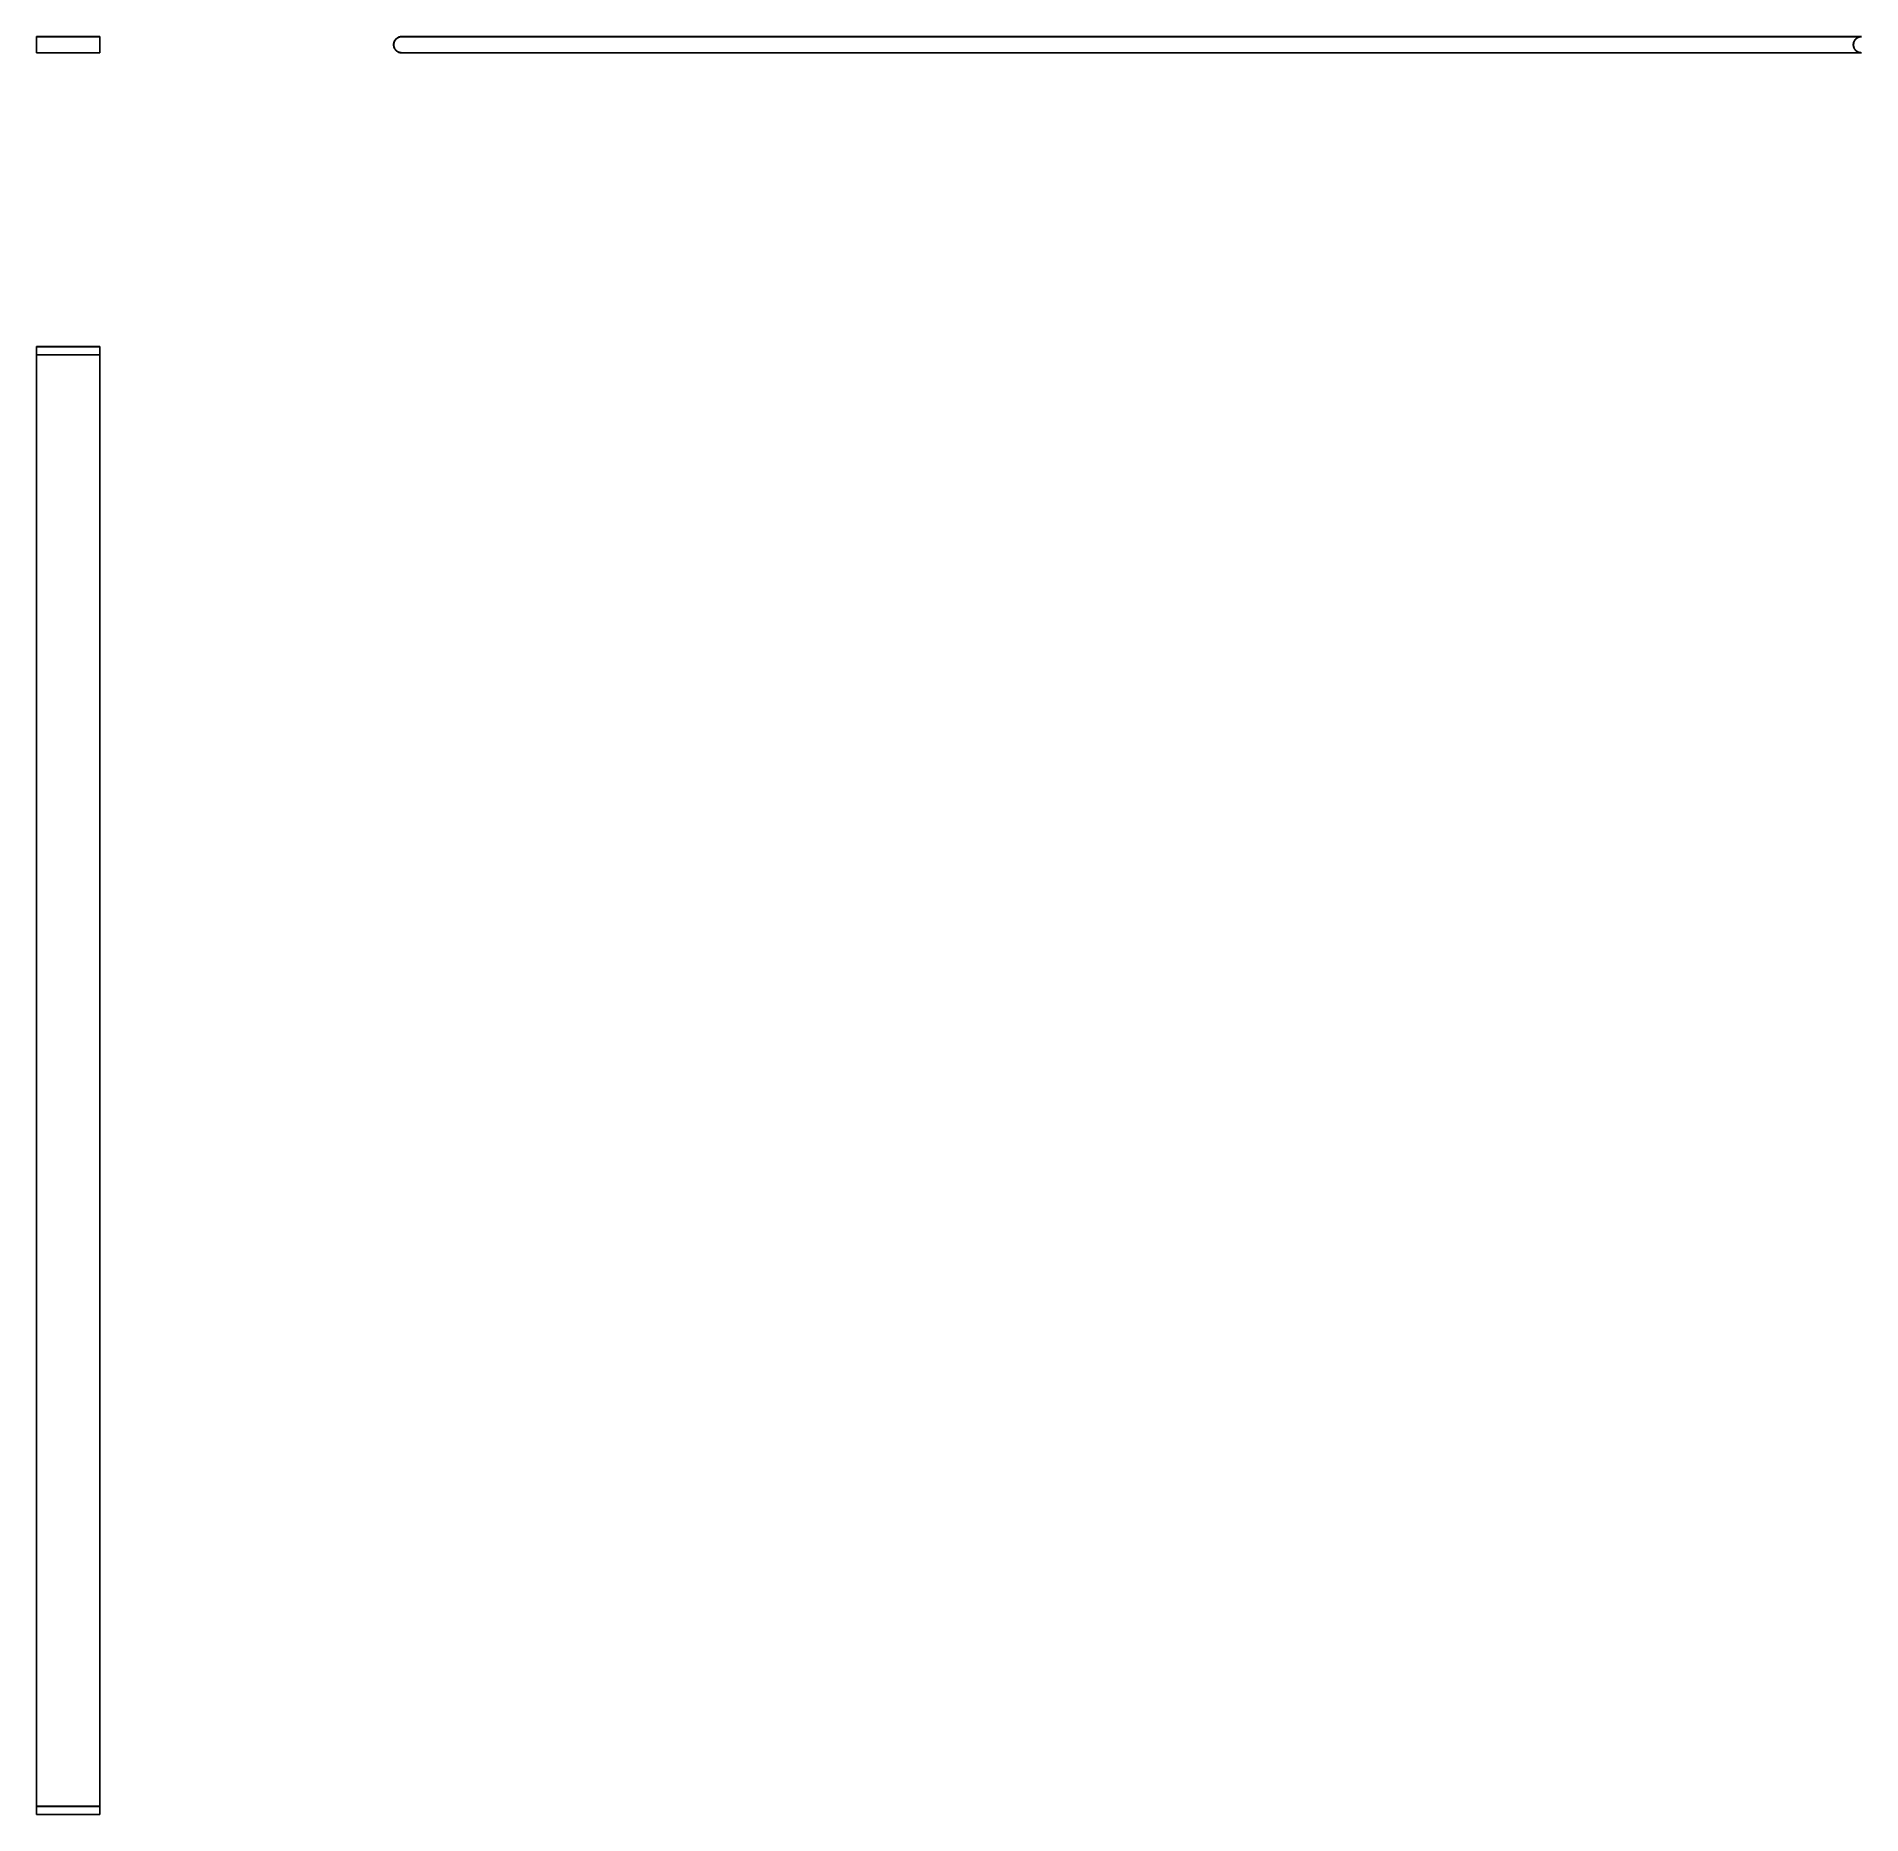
# Model space of a CAD drawing. Extents: x 0 to 1.65, y 0 to 1.61.
import ezdxf

# ---------------------------------------------------------------- set-up
doc = ezdxf.new("R2010")
doc.units = 0
doc.linetypes.add('HIDDEN', pattern=[0.066528, 0.044374, -0.022154])
for name, color, linetype in [('FRONT', 7, 'CONTINUOUS'), ('FRONT_HID', 7, 'HIDDEN'), ('LEFT', 7, 'CONTINUOUS'), ('TOP', 7, 'CONTINUOUS'), ('TOP_HID', 7, 'HIDDEN')]:
    doc.layers.add(name, color=color, linetype=linetype)

msp = doc.modelspace()

# ---------------------------------------------------------------- linework, layer by layer
at = {"layer": 'FRONT'}
for p, q in [((0, 1.596657), (0, 1.611613)), ((0, 1.611613), (0.057525, 1.611613)), ((0.057525, 1.596657), (0.057525, 1.611613)), ((0, 1.596657), (0.057525, 1.596657)), ((0, 1.596657), (0.057525, 1.596657))]:
    msp.add_line(p, q, dxfattribs=at)
at = {"layer": 'FRONT_HID', "linetype": 'HIDDEN'}
for p, q in [((0, 1.611613), (0, 1.611326)), ((0, 1.611326), (0, 1.596944)), ((0, 1.596944), (0, 1.611326)), ((0, 1.611326), (0.057525, 1.611326)), ((0, 1.611326), (0.057525, 1.611326)), ((0, 1.611326), (0, 1.596944)), ((0.057525, 1.611613), (0.057525, 1.611326)), ((0.057525, 1.611326), (0.057525, 1.596944)), ((0.057525, 1.596944), (0.057525, 1.611326)), ((0.057525, 1.611326), (0.057525, 1.596944)), ((0, 1.596944), (0, 1.596657)), ((0, 1.596944), (0.057525, 1.596944)), ((0, 1.596944), (0.057525, 1.596944)), ((0.057525, 1.596944), (0.057525, 1.596657))]:
    msp.add_line(p, q, dxfattribs=at)
at = {"layer": 'LEFT'}
for p, q in [((0.323634, 1.604321), (0.323653, 1.604694)), ((0.323653, 1.604694), (0.32369, 1.605065)), ((0.32369, 1.605065), (0.323745, 1.605434)), ((0.323745, 1.605434), (0.323819, 1.605799)), ((0.323819, 1.605799), (0.323911, 1.60616)), ((0.323911, 1.60616), (0.324021, 1.606517)), ((0.323922, 1.604314), (0.32394, 1.604672)), ((0.32394, 1.604672), (0.323975, 1.605029)), ((0.323975, 1.605029), (0.324029, 1.605384)), ((0.324021, 1.606517), (0.324149, 1.606867)), ((0.324029, 1.605384), (0.3241, 1.605735)), ((0.3241, 1.605735), (0.324188, 1.606082)), ((0.324149, 1.606867), (0.324294, 1.607211)), ((0.324188, 1.606082), (0.324294, 1.606425)), ((0.324294, 1.607211), (0.324455, 1.607547)), ((0.324294, 1.606425), (0.324417, 1.606762)), ((0.324417, 1.606762), (0.324556, 1.607092)), ((0.324455, 1.607547), (0.324634, 1.607874)), ((0.324556, 1.607092), (0.324711, 1.607415)), ((0.324634, 1.607874), (0.324828, 1.608192)), ((0.324711, 1.607415), (0.324883, 1.60773)), ((0.324828, 1.608192), (0.325038, 1.6085)), ((0.324883, 1.60773), (0.32507, 1.608036)), ((0.325038, 1.6085), (0.325263, 1.608798)), ((0.32507, 1.608036), (0.325272, 1.608332)), ((0.325263, 1.608798), (0.325503, 1.609083)), ((0.325272, 1.608332), (0.325488, 1.608618)), ((0.325488, 1.608618), (0.325719, 1.608893)), ((0.325503, 1.609083), (0.325757, 1.609357)), ((0.325719, 1.608893), (0.325963, 1.609156)), ((0.325757, 1.609357), (0.326024, 1.609617)), ((0.325963, 1.609156), (0.326219, 1.609406)), ((0.326024, 1.609617), (0.326303, 1.609864)), ((0.326219, 1.609406), (0.326488, 1.609643)), ((0.326303, 1.609864), (0.326595, 1.610096)), ((0.326488, 1.609643), (0.326768, 1.609867)), ((0.326595, 1.610096), (0.326897, 1.610314)), ((0.326768, 1.609867), (0.327059, 1.610076)), ((0.326897, 1.610314), (0.327211, 1.610516)), ((0.327059, 1.610076), (0.327361, 1.610271)), ((0.327211, 1.610516), (0.327534, 1.610702)), ((0.327361, 1.610271), (0.327671, 1.61045)), ((0.327534, 1.610702), (0.327865, 1.610873)), ((0.327671, 1.61045), (0.32799, 1.610613)), ((0.327865, 1.610873), (0.328205, 1.611026)), ((0.32799, 1.610613), (0.328317, 1.610761)), ((0.328205, 1.611026), (0.328552, 1.611162)), ((0.328317, 1.610761), (0.328651, 1.610892)), ((0.328552, 1.611162), (0.328906, 1.611281)), ((0.328651, 1.610892), (0.328991, 1.611006)), ((0.328906, 1.611281), (0.329265, 1.611382)), ((0.328991, 1.611006), (0.329336, 1.611103)), ((0.329265, 1.611382), (0.329628, 1.611465)), ((0.329336, 1.611103), (0.329685, 1.611183)), ((0.329628, 1.611465), (0.329996, 1.61153)), ((0.329685, 1.611183), (0.330038, 1.611245)), ((0.329996, 1.61153), (0.330365, 1.611576)), ((0.330038, 1.611245), (0.330394, 1.61129)), ((0.330365, 1.611576), (0.330737, 1.611604)), ((0.330394, 1.61129), (0.330752, 1.611317)), ((0.330737, 1.611604), (0.33111, 1.611613)), ((0.330752, 1.611317), (0.33111, 1.611326)), ((0.33111, 1.611613), (1.654179, 1.611613)), ((0.33111, 1.611326), (1.652125, 1.611326)), ((1.646715, 1.604595), (1.646702, 1.604288)), ((1.64674, 1.604901), (1.646715, 1.604595)), ((1.646778, 1.605205), (1.64674, 1.604901)), ((1.646828, 1.605508), (1.646778, 1.605205)), ((1.646891, 1.605808), (1.646828, 1.605508)), ((1.646965, 1.606106), (1.646891, 1.605808)), ((1.647052, 1.6064), (1.646965, 1.606106)), ((1.647009, 1.604672), (1.646991, 1.604314)), ((1.647044, 1.605029), (1.647009, 1.604672)), ((1.647098, 1.605384), (1.647044, 1.605029)), ((1.647151, 1.606691), (1.647052, 1.6064)), ((1.647169, 1.605735), (1.647098, 1.605384)), ((1.647262, 1.606977), (1.647151, 1.606691)), ((1.647257, 1.606082), (1.647169, 1.605735)), ((1.647363, 1.606425), (1.647257, 1.606082)), ((1.647384, 1.607258), (1.647262, 1.606977)), ((1.647486, 1.606762), (1.647363, 1.606425)), ((1.647518, 1.607534), (1.647384, 1.607258)), ((1.647625, 1.607092), (1.647486, 1.606762)), ((1.647663, 1.607805), (1.647518, 1.607534)), ((1.64778, 1.607415), (1.647625, 1.607092)), ((1.647819, 1.608069), (1.647663, 1.607805)), ((1.647952, 1.60773), (1.64778, 1.607415)), ((1.647986, 1.608326), (1.647819, 1.608069)), ((1.648139, 1.608036), (1.647952, 1.60773)), ((1.648163, 1.608577), (1.647986, 1.608326)), ((1.648341, 1.608332), (1.648139, 1.608036)), ((1.64835, 1.60882), (1.648163, 1.608577)), ((1.648557, 1.608618), (1.648341, 1.608332)), ((1.648548, 1.609055), (1.64835, 1.60882)), ((1.648754, 1.609282), (1.648548, 1.609055)), ((1.648788, 1.608893), (1.648557, 1.608618)), ((1.64897, 1.6095), (1.648754, 1.609282)), ((1.649032, 1.609156), (1.648788, 1.608893)), ((1.649194, 1.609709), (1.64897, 1.6095)), ((1.649288, 1.609406), (1.649032, 1.609156)), ((1.649427, 1.609909), (1.649194, 1.609709)), ((1.649557, 1.609643), (1.649288, 1.609406)), ((1.649668, 1.610099), (1.649427, 1.609909)), ((1.649837, 1.609867), (1.649557, 1.609643)), ((1.649917, 1.610279), (1.649668, 1.610099)), ((1.650129, 1.610076), (1.649837, 1.609867)), ((1.650172, 1.610449), (1.649917, 1.610279)), ((1.65043, 1.610271), (1.650129, 1.610076)), ((1.650435, 1.610608), (1.650172, 1.610449)), ((1.65074, 1.61045), (1.65043, 1.610271)), ((1.650703, 1.610756), (1.650435, 1.610608)), ((1.650978, 1.610893), (1.650703, 1.610756)), ((1.651059, 1.610613), (1.65074, 1.61045)), ((1.651258, 1.611019), (1.650978, 1.610893)), ((1.651386, 1.610761), (1.651059, 1.610613)), ((1.651543, 1.611133), (1.651258, 1.611019)), ((1.65172, 1.610892), (1.651386, 1.610761)), ((1.651832, 1.611235), (1.651543, 1.611133)), ((1.65206, 1.611006), (1.65172, 1.610892)), ((1.652125, 1.611326), (1.651832, 1.611235)), ((1.652405, 1.611103), (1.65206, 1.611006)), ((1.654179, 1.611613), (1.652125, 1.611326)), ((1.652125, 1.611326), (1.654179, 1.611326)), ((1.652754, 1.611183), (1.652405, 1.611103)), ((1.653107, 1.611245), (1.652754, 1.611183)), ((1.653463, 1.61129), (1.653107, 1.611245)), ((1.653821, 1.611317), (1.653463, 1.61129)), ((1.654179, 1.611326), (1.653821, 1.611317)), ((0.323634, 1.603949), (0.323634, 1.604321)), ((0.323653, 1.603576), (0.323634, 1.603949)), ((0.32369, 1.603205), (0.323653, 1.603576)), ((0.323745, 1.602836), (0.32369, 1.603205)), ((0.323819, 1.602471), (0.323745, 1.602836)), ((0.323911, 1.60211), (0.323819, 1.602471)), ((0.324021, 1.601753), (0.323911, 1.60211)), ((0.323922, 1.603956), (0.323922, 1.604314)), ((0.32394, 1.603598), (0.323922, 1.603956)), ((0.323975, 1.603241), (0.32394, 1.603598)), ((0.324029, 1.602886), (0.323975, 1.603241)), ((0.324149, 1.601403), (0.324021, 1.601753)), ((0.3241, 1.602535), (0.324029, 1.602886)), ((0.324188, 1.602187), (0.3241, 1.602535)), ((0.324294, 1.601059), (0.324149, 1.601403)), ((0.324294, 1.601845), (0.324188, 1.602187)), ((0.324417, 1.601508), (0.324294, 1.601845)), ((0.324455, 1.600723), (0.324294, 1.601059)), ((0.324556, 1.601178), (0.324417, 1.601508)), ((0.324634, 1.600396), (0.324455, 1.600723)), ((0.324711, 1.600855), (0.324556, 1.601178)), ((0.324828, 1.600078), (0.324634, 1.600396)), ((0.324883, 1.60054), (0.324711, 1.600855)), ((0.325038, 1.59977), (0.324828, 1.600078)), ((0.32507, 1.600234), (0.324883, 1.60054)), ((0.325263, 1.599472), (0.325038, 1.59977)), ((0.325272, 1.599937), (0.32507, 1.600234)), ((0.325503, 1.599187), (0.325263, 1.599472)), ((0.325488, 1.599652), (0.325272, 1.599937)), ((0.325719, 1.599377), (0.325488, 1.599652)), ((0.325757, 1.598913), (0.325503, 1.599187)), ((0.325963, 1.599114), (0.325719, 1.599377)), ((0.326024, 1.598653), (0.325757, 1.598913)), ((0.326219, 1.598864), (0.325963, 1.599114)), ((0.326303, 1.598406), (0.326024, 1.598653)), ((0.326488, 1.598627), (0.326219, 1.598864)), ((0.326595, 1.598174), (0.326303, 1.598406)), ((0.326768, 1.598403), (0.326488, 1.598627)), ((0.326897, 1.597956), (0.326595, 1.598174)), ((0.327059, 1.598194), (0.326768, 1.598403)), ((0.327211, 1.597754), (0.326897, 1.597956)), ((0.327361, 1.597999), (0.327059, 1.598194)), ((0.327534, 1.597567), (0.327211, 1.597754)), ((0.327671, 1.59782), (0.327361, 1.597999)), ((0.327865, 1.597397), (0.327534, 1.597567)), ((0.32799, 1.597656), (0.327671, 1.59782)), ((0.328205, 1.597244), (0.327865, 1.597397)), ((0.328317, 1.597509), (0.32799, 1.597656)), ((0.328552, 1.597108), (0.328205, 1.597244)), ((0.328651, 1.597378), (0.328317, 1.597509)), ((0.328906, 1.596989), (0.328552, 1.597108)), ((0.328991, 1.597264), (0.328651, 1.597378)), ((0.329265, 1.596888), (0.328906, 1.596989)), ((0.329336, 1.597167), (0.328991, 1.597264)), ((0.329628, 1.596805), (0.329265, 1.596888)), ((0.329685, 1.597087), (0.329336, 1.597167)), ((0.329996, 1.59674), (0.329628, 1.596805)), ((0.330038, 1.597025), (0.329685, 1.597087)), ((0.330365, 1.596694), (0.329996, 1.59674)), ((0.330394, 1.59698), (0.330038, 1.597025)), ((0.330737, 1.596666), (0.330365, 1.596694)), ((0.330752, 1.596953), (0.330394, 1.59698)), ((0.33111, 1.596657), (0.330737, 1.596666)), ((0.33111, 1.596944), (0.330752, 1.596953)), ((1.652125, 1.596944), (0.33111, 1.596944)), ((1.654179, 1.596657), (0.33111, 1.596657)), ((1.646702, 1.604288), (1.646702, 1.603982)), ((1.646702, 1.603982), (1.646715, 1.603675)), ((1.646715, 1.603675), (1.64674, 1.603369)), ((1.64674, 1.603369), (1.646778, 1.603065)), ((1.646778, 1.603065), (1.646828, 1.602762)), ((1.646828, 1.602762), (1.646891, 1.602462)), ((1.646891, 1.602462), (1.646965, 1.602164)), ((1.646965, 1.602164), (1.647052, 1.60187)), ((1.646991, 1.604314), (1.646991, 1.603956)), ((1.646991, 1.603956), (1.647009, 1.603598)), ((1.647009, 1.603598), (1.647044, 1.603241)), ((1.647044, 1.603241), (1.647098, 1.602886)), ((1.647052, 1.60187), (1.647151, 1.601579)), ((1.647098, 1.602886), (1.647169, 1.602535)), ((1.647151, 1.601579), (1.647262, 1.601293)), ((1.647169, 1.602535), (1.647257, 1.602187)), ((1.647257, 1.602187), (1.647363, 1.601845)), ((1.647262, 1.601293), (1.647384, 1.601012)), ((1.647363, 1.601845), (1.647486, 1.601508)), ((1.647384, 1.601012), (1.647518, 1.600736)), ((1.647486, 1.601508), (1.647625, 1.601178)), ((1.647518, 1.600736), (1.647663, 1.600465)), ((1.647625, 1.601178), (1.64778, 1.600855)), ((1.647663, 1.600465), (1.647819, 1.600201)), ((1.64778, 1.600855), (1.647952, 1.60054)), ((1.647819, 1.600201), (1.647986, 1.599943)), ((1.647952, 1.60054), (1.648139, 1.600234)), ((1.647986, 1.599943), (1.648163, 1.599693)), ((1.648139, 1.600234), (1.648341, 1.599937)), ((1.648163, 1.599693), (1.64835, 1.59945)), ((1.648341, 1.599937), (1.648557, 1.599652)), ((1.64835, 1.59945), (1.648548, 1.599215)), ((1.648548, 1.599215), (1.648754, 1.598988)), ((1.648557, 1.599652), (1.648788, 1.599377)), ((1.648754, 1.598988), (1.64897, 1.59877)), ((1.648788, 1.599377), (1.649032, 1.599114)), ((1.64897, 1.59877), (1.649194, 1.59856)), ((1.649032, 1.599114), (1.649288, 1.598864)), ((1.649194, 1.59856), (1.649427, 1.598361)), ((1.649288, 1.598864), (1.649557, 1.598627)), ((1.649427, 1.598361), (1.649668, 1.598171)), ((1.649557, 1.598627), (1.649837, 1.598403)), ((1.649668, 1.598171), (1.649917, 1.597991)), ((1.649837, 1.598403), (1.650129, 1.598194)), ((1.649917, 1.597991), (1.650172, 1.597821)), ((1.650129, 1.598194), (1.65043, 1.597999)), ((1.650172, 1.597821), (1.650435, 1.597662)), ((1.65043, 1.597999), (1.65074, 1.59782)), ((1.650435, 1.597662), (1.650703, 1.597514)), ((1.650703, 1.597514), (1.650978, 1.597377)), ((1.65074, 1.59782), (1.651059, 1.597656)), ((1.650978, 1.597377), (1.651258, 1.597251)), ((1.651059, 1.597656), (1.651386, 1.597509)), ((1.651258, 1.597251), (1.651543, 1.597137)), ((1.651386, 1.597509), (1.65172, 1.597378)), ((1.651543, 1.597137), (1.651832, 1.597035)), ((1.65172, 1.597378), (1.65206, 1.597264)), ((1.651832, 1.597035), (1.652125, 1.596944)), ((1.65206, 1.597264), (1.652405, 1.597167)), ((1.652125, 1.596944), (1.654179, 1.596657)), ((1.654179, 1.596944), (1.652125, 1.596944)), ((1.652405, 1.597167), (1.652754, 1.597087)), ((1.652754, 1.597087), (1.653107, 1.597025)), ((1.653107, 1.597025), (1.653463, 1.59698)), ((1.653463, 1.59698), (1.653821, 1.596953)), ((1.653821, 1.596953), (1.654179, 1.596944))]:
    msp.add_line(p, q, dxfattribs=at)
at = {"layer": 'TOP'}
for p, q in [((0, 1.330547), (0, 1.323069)), ((0.057525, 1.330547), (0, 1.330547)), ((0.057525, 1.330547), (0.057525, 1.323069)), ((0, 1.323069), (0, 0)), ((0, 1.323069), (0.057525, 1.323069)), ((0.057525, 1.323069), (0.057525, 0)), ((0, 0), (0.057525, 0))]:
    msp.add_line(p, q, dxfattribs=at)
at = {"layer": 'TOP_HID', "linetype": 'HIDDEN'}
for p, q in [((0, 1.323069), (0, 1.33026)), ((0, 1.33026), (0, 1.323069)), ((0.057525, 1.33026), (0, 1.33026)), ((0.057525, 1.323069), (0.057525, 1.33026)), ((0.057525, 1.33026), (0.057525, 1.323069)), ((0, 0.002054), (0, 1.323069)), ((0, 1.323069), (0, 0.002054)), ((0.057525, 0.002054), (0.057525, 1.323069)), ((0.057525, 1.323069), (0.057525, 0.002054)), ((0, 0.002054), (0, 0.007478)), ((0, 0.007478), (0, 0.002054)), ((0.057525, 0.007478), (0, 0.007478)), ((0, 0), (0, 0.007191)), ((0, 0.007191), (0, 0)), ((0.057525, 0.007191), (0, 0.007191)), ((0, 0), (0, 0.002054)), ((0, 0.002054), (0, 0)), ((0, 0), (0, 0.002054)), ((0, 0.002054), (0, 0)), ((0.057525, 0.002054), (0.057525, 0.007478)), ((0.057525, 0.007478), (0.057525, 0.002054)), ((0.057525, 0), (0.057525, 0.007191)), ((0.057525, 0.007191), (0.057525, 0)), ((0.057525, 0), (0.057525, 0.002054)), ((0.057525, 0.002054), (0.057525, 0)), ((0.057525, 0), (0.057525, 0.002054)), ((0.057525, 0.002054), (0.057525, 0))]:
    msp.add_line(p, q, dxfattribs=at)

doc.saveas('drawing.dxf')
